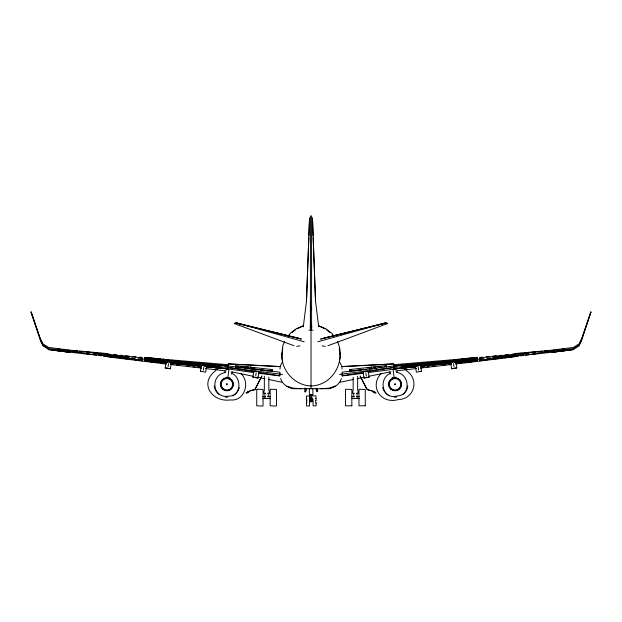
<?xml version="1.0" encoding="UTF-8"?>
<svg xmlns="http://www.w3.org/2000/svg" width="622" height="622" viewBox="0 0 622 622"><rect width="100%" height="100%" fill="white"/><g stroke="black" fill="none" stroke-linecap="round" stroke-linejoin="round"><path stroke-width="0.93" d="M167.248 361.724L141.987 358.956L141.925 359.368L141.987 357.805L86.886 352.215L86.831 352.744L88.682 353.001M310.417 312.446L310.417 330.173L308.971 330.173M310.417 312.236L310.417 215.85M311.583 328.494L311.583 324.303M311.583 310.261L311.583 307.011M350.124 371.505L349.587 369.546L386.254 365.573L386.169 366.467L384.248 366.653M386.13 365.86L386.41 367.252M535.099 353.786L535.099 352.176L480.013 357.805L480.013 360.052L535.099 353.786L535.107 352.332M312.633 395.67L312.641 394.418M535.099 353.685L535.107 352.76L535.099 353.273L573.352 348.6L578.996 345L581.5 339.907M303.295 326.822L306.483 301.172L309.546 217.77M86.831 353.172L86.901 352.176L86.901 353.786L141.987 360.052L141.987 357.805L140.059 357.72M306.483 301.172L308.807 237.674M308.877 235.754L309.445 220.359M477.276 357.572L477.261 358.599L477.222 357.339L461.299 358.987L461.353 359.407M455.755 362.649L477.276 360.286L477.261 358.179L458.554 360.146M166.245 362.649L144.724 360.286L144.739 358.179L163.446 360.146M279.962 369.11L280.219 366.428L281.867 362.75M309.344 389.061L309.375 394.488L312.936 394.441L312.812 389.014M394.309 365.192L394.356 365.612L394.387 364.655M163.438 359.252L163.384 359.664L163.43 359.252L163.384 359.664L165.296 359.827M163.384 360.247L163.423 359.827L163.384 360.558L163.446 359.835L163.384 360.247L165.219 360.465M235.59 367.252L235.746 365.573L272.413 369.546L271.876 371.505M237.752 366.653L235.831 366.467L235.87 366.055L235.637 366.84L271.931 371.093M272.413 369.966L272.366 370.378L270.43 370.214M227.691 365.192L227.644 365.612L227.613 364.655M282.131 352.977L281.805 355.675L282.66 362.346M282.349 351.181L282.676 348.483M337.419 341.525C345.249 357.743 336.137 379.49 318.674 384.73C299.687 390.88 279.441 371.878 282.131 352.651M282.349 350.886L282.676 348.242M227.924 377.484L228.912 369.53M110.677 354.517L109.309 356.336L107.194 354.151M160.647 359.407L160.701 358.987L144.778 357.339L144.739 358.599L144.724 357.572M339.34 362.346L340.195 355.675L339.869 352.977M458.616 361.779L454.752 362.167L468.164 360.737L468.226 360.084L401.734 366.101L401.734 367.377L418.054 365.806L401.734 366.731M123.56 357.191L97.903 354.283M107.132 355.566L107.194 355.146M141.925 359.011L141.987 358.599M144.802 357.969L144.739 358.381L146.605 358.599L144.739 358.179L228.321 366L279.892 372.189L279.892 375.929L258.604 373.254M166.082 362.556L165.203 367.944L170.35 368.784L171.377 362.509M168.018 366.879L168.562 363.575M200.463 371.311L201.341 365.93M203.285 370.253L203.822 366.949M206.644 365.884L205.618 372.158L200.471 371.264M253.722 371.785L252.843 377.165L257.998 378.013L258.876 372.625M255.665 376.108L256.202 372.803M310.922 398.29L310.362 401.003L311.288 401.221L312.221 400.98L311.614 398.282M341.408 378.549C339.736 383.937 334.62 387.7 329.186 388.703L292.814 388.703C287.38 387.7 282.264 383.937 280.592 378.549M396.696 372.562L397.163 371.054M581.5 340.794L590.9 312.275M306.763 388.641L305.604 391.798L304.967 391.798L305.262 390.989M455.716 362.525L477.315 359.555L477.315 358.933M284.581 341.525L282.785 345.669L281.805 355.302M254.88 389.636L250.433 390.476L246.009 393.096L248.046 391.673L248.473 391.518L247.245 392.972L250.363 390.865L254.88 389.636L261.87 375.906M310.883 397.108L311.591 396.991L311 397.17M144.685 358.933L144.685 359.555L166.284 362.525M581.5 340.786L578.996 345.91L573.352 349.611L551.745 352.386L573.352 349.611M581.5 338.866L578.996 343.919L573.352 347.434L551.745 350.194L514.806 353.568M261.8 376.341L254.934 389.442M231.26 374.032L232.488 372.01M380.905 373.721C369.056 387.032 381.426 404.502 398.15 399.604C414.423 399.316 419.819 379.055 406.143 370.487M288.639 336.284L289.712 334.815M287.955 336.16L290.256 333.283L296.266 328.758L303.326 325.757M514.806 354.151L512.691 356.336L498.276 356.981M215.857 370.487C198.566 383.121 211.97 402.535 230.381 399.938C244.392 401.548 250.596 382.639 241.095 373.721M292.177 332.498L295.598 329.691M327.965 345.731L387.475 323.58M234.58 323.183L236.764 322.997L301.305 339.037M567.622 349.883L566.595 350.427M390.639 373.254C377.803 378.254 382.235 400.343 397.295 395.973C411.469 395.429 409.463 373.581 396.603 372.492M320.898 388.703L329.1 388.144L335.344 386.029M360.2 376.341L366.389 388.307C368.201 391.393 373.791 389.644 375.991 393.096L373.954 391.673L373.527 391.518L374.755 392.972L371.637 390.865L367.12 389.636L360.13 375.906M297.052 328.781L303.326 325.874M317.803 341.773L383.961 323.316L387.42 323.183M225.397 372.492C209.583 375.043 212.25 399.192 228.927 396.144C241.453 396.362 242.082 376.831 231.361 373.254M320.695 339.037L385.236 322.997M320.703 339.044L386.355 322.958L323.316 338.212M304.197 341.773L238.039 323.316L234.525 323.58M339.464 382.382L353.366 379.467M357.121 378.705L364.632 377.15M368.387 376.38L390.919 371.731M296.694 346.4L299.866 345.832M477.175 359.267L458.616 362.362L458.616 361.296L480.013 358.956L480.013 357.805L481.941 357.72M363.769 371.606L367.369 371.023M363.994 377.966L369.149 377.119M421.529 371.264L416.382 372.158L415.356 365.884M451.642 368.737L456.789 367.897M342.108 375.805L363.139 372.422M367.921 371.653L393.734 367.501L468.164 360.737M368.138 372.578L415.543 366.374M524.097 354.283L498.44 357.191M526.865 353.902L528.708 353.646M533.318 353.001L535.161 352.635M339.472 374.467L341.859 374.141M477.206 357.961L477.261 358.381L475.395 358.599L477.261 358.179L393.734 365.993L342.108 372.189L342.108 375.929L363.396 373.254M342.108 374.11L393.734 367.501M350.069 371.093L363.349 369.421L363.396 369.841L363.349 369.421M353.91 371.031L355.807 370.79M358.653 370.432L361.499 370.074M514.806 356.756L455.755 364.041M392.171 377.717L395.996 377.243M551.745 350.489L554.583 350.1M556.48 349.867L559.326 349.517M565.67 350.536L551.745 352.207L551.745 351.741M459.572 363.209L461.477 362.984M464.331 362.634L467.192 362.284M469.097 362.051L471.95 361.709M474.811 361.359L476.716 361.125M479.57 360.783L482.431 360.433M485.284 360.084L487.189 359.858M490.05 359.508L492.904 359.158M494.809 358.925L497.67 358.583M499.575 358.35L502.428 358M504.333 357.767L508.143 357.308M510.048 357.075L512.901 356.725M397.606 365.775L393.734 365.993L458.616 360.138L458.616 359.244L477.276 357.456M456.781 360.465L458.616 360.247L458.577 359.827L458.616 360.247M420.285 365.814L451.883 362.455M310.394 394.892L312.392 395.071M518.6 356.056L514.806 356.499L514.806 356.056M520.49 355.838L523.335 355.504M525.225 355.286L529.011 354.851M530.908 354.626L550.797 352.316M367.524 367.921L369.406 367.703M395.646 370.937L416.639 368.527M420.449 368.092L450.989 364.585M364.352 369.732L366.272 369.515M369.149 369.196L372.026 368.869M374.903 368.543L376.823 368.333M380.656 367.897L382.577 367.688M404.393 369.429L407.247 369.103M421.514 367.501L423.419 367.291M427.221 366.856L429.126 366.646M432.935 366.218L434.832 366M443.4 365.044L445.298 364.826M449.107 364.399L451.004 364.181M451.86 362.051L419.982 365.588L451.86 362.455M454.752 361.724L458.616 361.296M561.946 349.222L564.457 348.958M373.083 367.307L375.774 367.027M514.868 354.563L512.248 354.835L514.868 354.618L512.948 354.812M415.815 366.653L393.734 368.947L393.734 365.238L394.356 365.184L394.356 365.697L446.612 361.25M420.62 366.156L447.498 363.372M449.418 363.17L451.339 362.976M455.18 362.579L458.064 362.276M461.905 361.88L477.261 360.286M415.683 366.716L393.734 368.947L415.683 366.832M420.449 366.234L450.989 363.131M480.433 357.316L482.345 357.121M486.163 356.748L489.032 356.468M492.849 356.087L495.711 355.807M499.536 355.434L501.441 355.24M505.258 354.867L508.127 354.587M511.945 354.206L514.806 353.926M481.039 358.917L483.939 358.63M486.839 358.342L490.711 357.953M492.64 357.767L496.504 357.386M467.153 358.614L469.05 358.428M473.785 357.961L475.682 357.782M419.866 365.635L430.719 364.585M378.479 367.205L381.364 366.926M532.261 352.907L534.197 352.721M420.449 366.374L450.989 363.435M455.755 362.976L458.616 362.704M524.486 353.024L528.249 352.666M531.064 352.402L535.767 351.959M537.641 351.78L542.345 351.337M544.227 351.158L548.923 350.715M444.302 361.522L458.616 360.185M518.305 353.599L521.796 353.273M441.441 362.191L443.346 362.027M393.734 364.71L458.616 359.244M351.57 370.214L349.634 370.378L349.587 369.966M449.061 360.465L450.973 360.301M456.703 359.827L458.616 359.664L458.569 359.252M453.85 359.843L455.755 359.687M387.374 323.658L383.961 323.316M313.301 395.825L315.992 395.911L316.062 400.879M433.441 363.769L435.377 363.66M342.108 366.638L393.734 363.893L341.797 366.552M480.013 357.805L481.887 357.759M493.122 357.479L505.297 357.176M315.82 388.509L317.065 391.635L317.609 391.627L317.57 388.859M310.246 396.058L310.821 396.051M311.171 396.043L312.112 396.027M310.277 397.924L312.135 397.901M306.452 398.655L306.848 399.34M315.634 398.508L316.023 398.5M310.44 401.524L312.073 401.501M306.514 403.375L306.895 402.683M316.093 403.266L315.688 402.566M117.861 356.227L109.309 356.336L123.724 356.981M124.501 356.149L126.406 356.126M313.029 330.173L311.583 330.173L311.583 215.85M262.717 396.712L265.532 396.712M267.406 396.712L270.22 396.712M351.78 396.712L354.594 396.712M356.468 396.712L359.283 396.712M268.269 398.492L264.902 398.492L264.902 393.244L265.392 393.244L263.852 393.329L263.852 391.098L264.342 390.74L264.342 376.263M353.731 398.492L357.098 398.492L357.098 393.244L356.608 393.244L358.148 393.329L358.148 391.098L357.658 390.74L357.658 376.263M262.717 398.562L270.22 398.562M351.78 398.562L359.283 398.562M495.594 356.126L497.499 356.149M504.139 356.227L512.691 356.336L511.323 354.517M116.703 357.176L128.878 357.479M140.113 357.759L141.987 357.805M280.203 366.552L228.266 363.893L279.892 366.638M186.623 363.66L188.559 363.769M224.394 365.775L228.266 365.993L228.321 365.246L227.644 365.184L227.644 365.697L163.384 360.138L163.384 359.244L144.724 357.456M220.266 366.731L203.946 365.806L220.266 367.377L220.266 366.101L153.774 360.084L153.836 360.737L167.232 362.167L163.384 361.779M153.836 360.737L228.266 367.501L279.892 374.11M163.384 359.244L228.266 364.71M166.245 359.687L168.15 359.843M171.027 360.301L172.939 360.465M178.654 362.027L180.559 362.191M163.384 360.185L228.266 365.993M175.388 361.25L177.698 361.522M107.194 353.568L70.255 350.194L48.648 347.434L43.004 343.919L40.5 338.866M100.204 353.273L103.695 353.599M73.077 350.715L77.773 351.158M79.655 351.337L84.359 351.78M86.233 351.959L90.936 352.402M93.751 352.666L97.514 353.024M240.636 366.926L243.521 367.205M87.803 352.721L89.739 352.907M170.117 362.455L202.134 365.635M163.384 362.704L166.245 362.976M171.011 363.435L201.551 366.374M206.317 366.832L228.266 368.947L253.862 372.578M146.318 357.782L148.215 357.961M152.95 358.428L154.847 358.614M107.194 353.926L110.055 354.206M113.873 354.587L116.742 354.867M120.559 355.24L122.464 355.434M126.289 355.807L129.151 356.087M132.968 356.468L135.837 356.748M139.655 357.121L141.567 357.316M125.496 357.386L129.36 357.767M131.289 357.953L135.161 358.342M138.061 358.63L140.961 358.917M170.14 362.455L202.018 365.612L170.14 362.051M109.052 354.812L107.132 354.618L109.752 354.851L107.132 354.563M171.011 363.131L201.551 366.234M206.317 366.716L228.266 368.947L228.266 365.238M246.226 367.027L248.917 367.307M160.095 361.88L144.739 360.286L163.384 362.362L163.384 361.296M163.936 362.276L166.82 362.579M170.661 362.976L172.582 363.17M174.502 363.372L201.38 366.156M206.185 366.653L228.266 368.947L206.457 366.374M57.543 348.958L60.054 349.222M239.423 367.688L241.344 367.897M245.177 368.333L247.097 368.543M249.974 368.869L252.851 369.196M255.728 369.515L257.648 369.732M170.996 364.181L172.893 364.399M176.702 364.826L178.6 365.044M187.168 366L189.065 366.218M192.874 366.646L194.779 366.856M198.581 367.291L200.486 367.501M214.753 369.103L217.607 369.429M252.594 367.703L254.476 367.921M71.203 352.316L91.092 354.626M92.989 354.851L96.775 355.286M98.665 355.504L101.51 355.838M103.4 356.056L107.194 356.499L107.194 356.056M166.245 364.041L107.194 356.756M171.011 364.585L201.551 368.092M205.361 368.527L226.354 370.937M191.281 364.585L201.715 365.814M56.33 350.536L70.255 352.207L70.255 351.741M62.674 349.517L65.52 349.867M67.417 350.1L70.255 350.489M109.099 356.725L111.952 357.075M113.857 357.308L117.667 357.767M119.572 358L122.425 358.35M124.33 358.583L127.191 358.925M129.096 359.158L131.95 359.508M134.811 359.858L136.716 360.084M139.569 360.433L142.43 360.783M145.284 361.125L147.189 361.359M150.05 361.709L152.903 362.051M154.808 362.284L157.669 362.634M160.523 362.984L162.428 363.209M226.004 377.243L229.829 377.717M260.501 370.074L263.347 370.432M266.193 370.79L268.09 371.031M48.648 349.611L70.255 352.386L48.648 349.603L43.004 345.902L40.5 340.786M280.141 374.141L282.528 374.467M93.292 353.646L95.135 353.902M228.266 367.501L254.079 371.653M258.861 372.422L279.892 375.805M254.631 371.023L258.231 371.606M252.851 377.119L258.006 377.966M165.211 367.897L170.358 368.737M144.825 359.267L163.384 362.362M322.134 345.832L325.306 346.4M231.081 371.731L253.613 376.38M257.368 377.15L264.879 378.705M268.634 379.467L282.536 382.382M298.684 338.212L235.645 322.958L301.297 339.044M236.764 322.997L238.039 323.316M55.405 350.427L54.378 349.883M234.626 323.658L294.035 345.731M286.812 386.091L292.9 388.144L301.102 388.703M318.674 325.757L325.734 328.758L331.744 333.283L334.045 336.16M318.674 325.874L324.948 328.781M326.402 329.691L329.823 332.498M332.288 334.815L333.361 336.284M389.512 372.01L390.74 374.032M40.5 339.907L43.004 345L48.648 348.6L86.901 353.273L86.893 352.76L86.901 353.685M340.133 362.75L341.781 366.428L342.038 369.11M317.337 390.935L317.609 391.627M31.1 312.275L40.5 340.794M224.837 371.054L225.304 372.562M455.918 362.556L456.797 367.944L451.65 368.784L450.623 362.509M453.438 363.575L453.982 366.879M420.659 365.93L421.537 371.311M418.178 366.949L418.715 370.253M368.278 371.785L369.157 377.165L364.002 378.013L363.124 372.625M365.798 372.803L366.335 376.108M313.193 237.674L315.517 301.172L318.705 326.822M393.088 369.53L394.076 377.484M339.324 348.242L339.651 350.886M339.869 352.651L340.195 355.302M339.324 348.483L339.651 351.181M312.454 217.77L315.517 301.172M312.555 220.359L313.123 235.754M309.678 394.465L309.717 395.709M317.026 388.874L317.065 391.635M316.085 402.566L316.132 405.847L313.146 405.871L313.045 399.029M315.665 400.677L315.673 401.447M312.019 397.924L312.073 401.828L310.448 401.851L310.394 397.948M306.864 400.451L306.879 401.571M306.483 401.019L306.413 396.066L309.398 396.004L309.538 405.941L306.553 405.964L306.506 402.683M305.55 388.112L305.604 391.798M304.912 388.12L304.967 391.798M86.893 352.332L86.901 353.786M353.731 396.743L353.731 393.244L354.237 393.244L352.682 393.329L352.682 391.098L353.164 390.74L353.164 377.235M349.587 369.546L349.587 370.292M310.977 324.466L310.977 326.9M311.023 327.74L311.023 388.703M310.417 301.172L310.417 328.494M268.836 377.235L268.836 390.74L269.318 391.098L269.318 393.329L267.763 393.244L268.269 393.244L268.269 396.743M239.338 387.584A12.852 12.852 0 0 1 238.801 389.178M238.459 389.94A12.852 12.852 0 0 1 237.62 391.401M237.137 392.085A12.852 12.852 0 0 1 232.636 395.802M227.808 397.116A12.852 12.852 0 0 1 225.281 397.046M219.131 394.519A12.852 12.852 0 0 1 214.178 386.021M407.822 386.021A12.852 12.852 0 0 1 402.869 394.519M396.719 397.046A12.852 12.852 0 0 1 394.192 397.116M389.364 395.802A12.852 12.852 0 0 1 384.863 392.085M384.38 391.401A12.852 12.852 0 0 1 383.541 389.94M383.199 389.178A12.852 12.852 0 0 1 382.662 387.584M394.457 384.217C395.538 386.519 396.113 382.273 394.457 384.217M250.752 367.073L250.713 367.493L250.759 367.081M258.651 369.421L258.604 369.841L258.659 369.429M226.33 384.054C226.789 386.565 228.414 382.6 226.33 384.054M590.9 311.917L581.5 339.441L590.9 311.917M310.977 326.309L310.044 326.861L311.956 326.861L311.023 326.309M257.205 389.24L256.731 389.481L256.731 405.801L262.531 406.042L263.036 405.839L263.036 389.442L257.205 389.24M270.632 389.24L270.158 389.481L270.158 405.801L275.958 406.042L276.463 405.839L276.463 389.442L270.632 389.24M351.842 405.801L345.537 405.839L345.537 389.442L346.042 389.24L351.842 389.481L351.842 405.801M365.269 405.801L358.964 405.839L358.964 389.442L359.469 389.24L365.269 389.481L365.269 405.801M40.5 339.441L31.1 311.917L40.5 339.441M514.868 355.566L514.806 355.146L514.868 355.566M480.075 359.011L480.013 358.591L480.075 359.011M371.287 367.493L371.241 367.081L371.287 367.493M222.956 389.489A6.531 6.531 0 0 0 233.39 385.127A6.531 6.531 0 0 0 224.394 378.277A6.531 6.531 0 0 0 222.956 389.489M223.111 389.286A6.274 6.274 0 0 0 233.141 385.096A6.274 6.274 0 0 0 224.495 378.51A6.274 6.274 0 0 0 223.111 389.286M223.415 388.898A5.777 5.777 0 0 0 232.644 385.034A5.777 5.777 0 0 0 224.682 378.969A5.777 5.777 0 0 0 223.415 388.898M391.09 389.465A6.531 6.531 0 0 0 401.555 385.173A6.531 6.531 0 0 0 392.606 378.262A6.531 6.531 0 0 0 391.09 389.465M391.246 389.263A6.274 6.274 0 0 0 401.299 385.142A6.274 6.274 0 0 0 392.707 378.495A6.274 6.274 0 0 0 391.246 389.263M391.549 388.867A5.777 5.777 0 0 0 400.809 385.072A5.777 5.777 0 0 0 392.894 378.953A5.777 5.777 0 0 0 391.549 388.867"/></g></svg>
